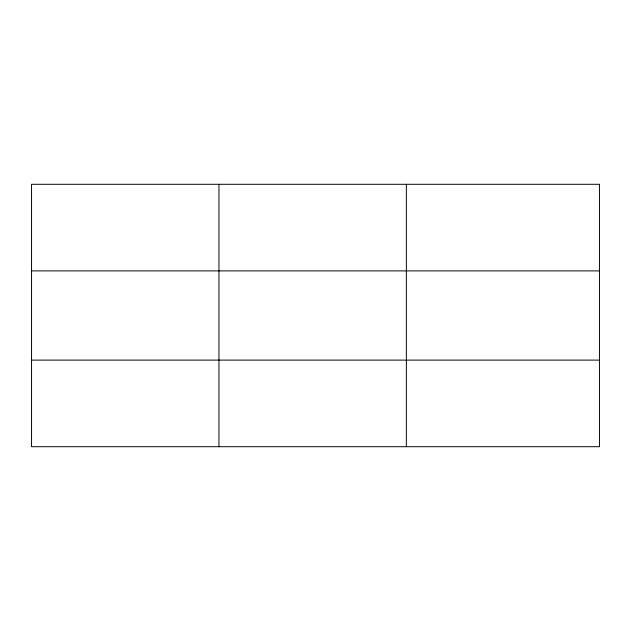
<?xml version="1.0" encoding="UTF-8"?>
<svg xmlns="http://www.w3.org/2000/svg" width="631" height="631" viewBox="0 0 631 631"><rect width="100%" height="100%" fill="white"/><g stroke="black" fill="none" stroke-linecap="round" stroke-linejoin="round"><path stroke-width="0.95" d="M218.957 446.701L218.957 184.299M406.364 446.701L406.364 184.299M31.55 270.888L599.45 270.888M31.55 360.112L599.45 360.112M599.45 184.299L599.45 446.701L31.55 446.701L31.55 184.299L599.45 184.299"/></g></svg>
